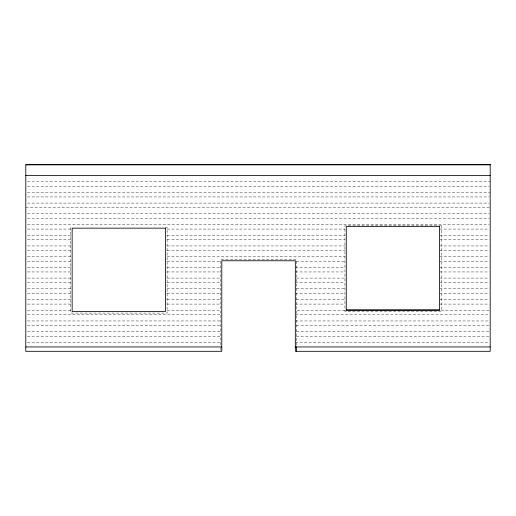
<?xml version="1.0" encoding="UTF-8"?>
<svg xmlns="http://www.w3.org/2000/svg" width="516" height="516" viewBox="0 0 516 516"><rect width="100%" height="100%" fill="white"/><g stroke="black" fill="none" stroke-linecap="round" stroke-linejoin="round"><path stroke-width="0.39" stroke-dasharray="2.58 1.94" d="M27.413 181.658L490.2 181.658M27.413 186.224L489.394 186.224M27.413 192.371L490.2 192.371M27.413 196.938L489.394 196.938M27.413 203.091L489.394 203.091M25.8 207.651L489.394 207.651M27.413 213.805L489.394 213.805M27.413 218.371L489.394 218.371M27.413 224.518L489.394 224.518M165.494 227.279L167.1 227.279L167.1 313.083L70.802 313.083L70.802 227.279M27.406 229.085L70.802 229.085M167.1 229.085L344.927 229.085M439.555 229.085L489.4 229.085M27.406 235.232L70.802 235.232M167.1 235.232L344.927 235.232M439.555 235.232L489.4 235.232M27.406 239.798L70.802 239.798M167.1 239.798L344.927 239.798M439.555 239.798L489.4 239.798M27.406 245.945L70.802 245.945M167.1 245.945L344.927 245.945M439.555 245.945L489.4 245.945M27.406 250.512L70.802 250.512M167.1 250.512L344.927 250.512M439.555 250.512L489.4 250.512M27.406 256.665L70.802 256.665M167.1 256.665L344.927 256.665M439.555 256.665L489.4 256.665M27.406 261.225L70.802 261.225M167.1 261.225L220.584 261.225M296.442 261.225L344.927 261.225M439.555 261.225L489.4 261.225M27.406 267.378L70.802 267.378M167.1 267.378L220.584 267.378M295.333 267.378L344.927 267.378M439.555 267.378L489.4 267.378M27.406 271.945L70.802 271.945M167.1 271.945L220.584 271.945M295.333 271.945L344.927 271.945M439.555 271.945L489.4 271.945M27.406 278.092L70.802 278.092M167.1 278.092L220.584 278.092M296.442 278.092L344.927 278.092M439.555 278.092L489.4 278.092M27.406 282.658L70.802 282.658M167.1 282.658L220.584 282.658M295.333 282.658L344.927 282.658M439.555 282.658L489.4 282.658M27.406 288.805L70.802 288.805M167.1 288.805L220.584 288.805M296.442 288.805L344.927 288.805M439.555 288.805L489.4 288.805M27.406 293.372L70.802 293.372M167.1 293.372L220.584 293.372M295.333 293.372L344.927 293.372M439.555 293.372L489.4 293.372M27.406 299.519L70.802 299.519M167.1 299.519L220.584 299.519M296.442 299.519L344.927 299.519M439.555 299.519L489.4 299.519M27.406 304.085L70.802 304.085M167.1 304.085L220.584 304.085M295.333 304.085L344.927 304.085M439.555 304.085L489.4 304.085M27.406 310.239L70.802 310.239M167.1 310.239L220.584 310.239M344.927 310.239L296.442 310.239L296.442 259.645L220.584 259.645L220.584 345.423M441.225 310.239L489.4 310.239M27.413 314.799L220.584 314.799M295.623 314.799L489.394 314.799M27.4 320.952L220.584 320.952M295.623 320.952L489.394 320.952M27.413 325.519L220.584 325.519M296.442 325.519L489.394 325.519M27.413 331.665L220.584 331.665M296.442 331.665L489.394 331.665M27.413 336.232L220.584 336.232M296.442 336.232L489.394 336.232M27.413 342.379L220.584 342.379M295.333 342.379L489.394 342.379M296.442 311L296.442 346.945M220.584 347.674L220.584 350.59M441.225 225.692L344.927 225.692L344.927 311.49L441.225 311.49L441.225 225.692"/><path stroke-width="0.77" d="M25.8 164.798L490.2 164.798M25.8 175.511L490.2 175.511M345.726 310.239L439.619 310.239M25.8 346.945L221.777 346.945M295.333 346.945L490.2 346.945M296.442 346.945L296.442 351.319M490.2 164.681L25.8 164.681L25.8 351.319L221.777 351.319L221.777 260.761L295.333 260.761L295.333 351.319L490.2 351.319L490.2 164.681M439.555 226.563L346.275 226.563L346.275 309.903L439.555 309.903L439.555 226.563M165.43 228.156L72.156 228.156L72.156 311.49L165.43 311.49L165.43 228.156"/></g></svg>
